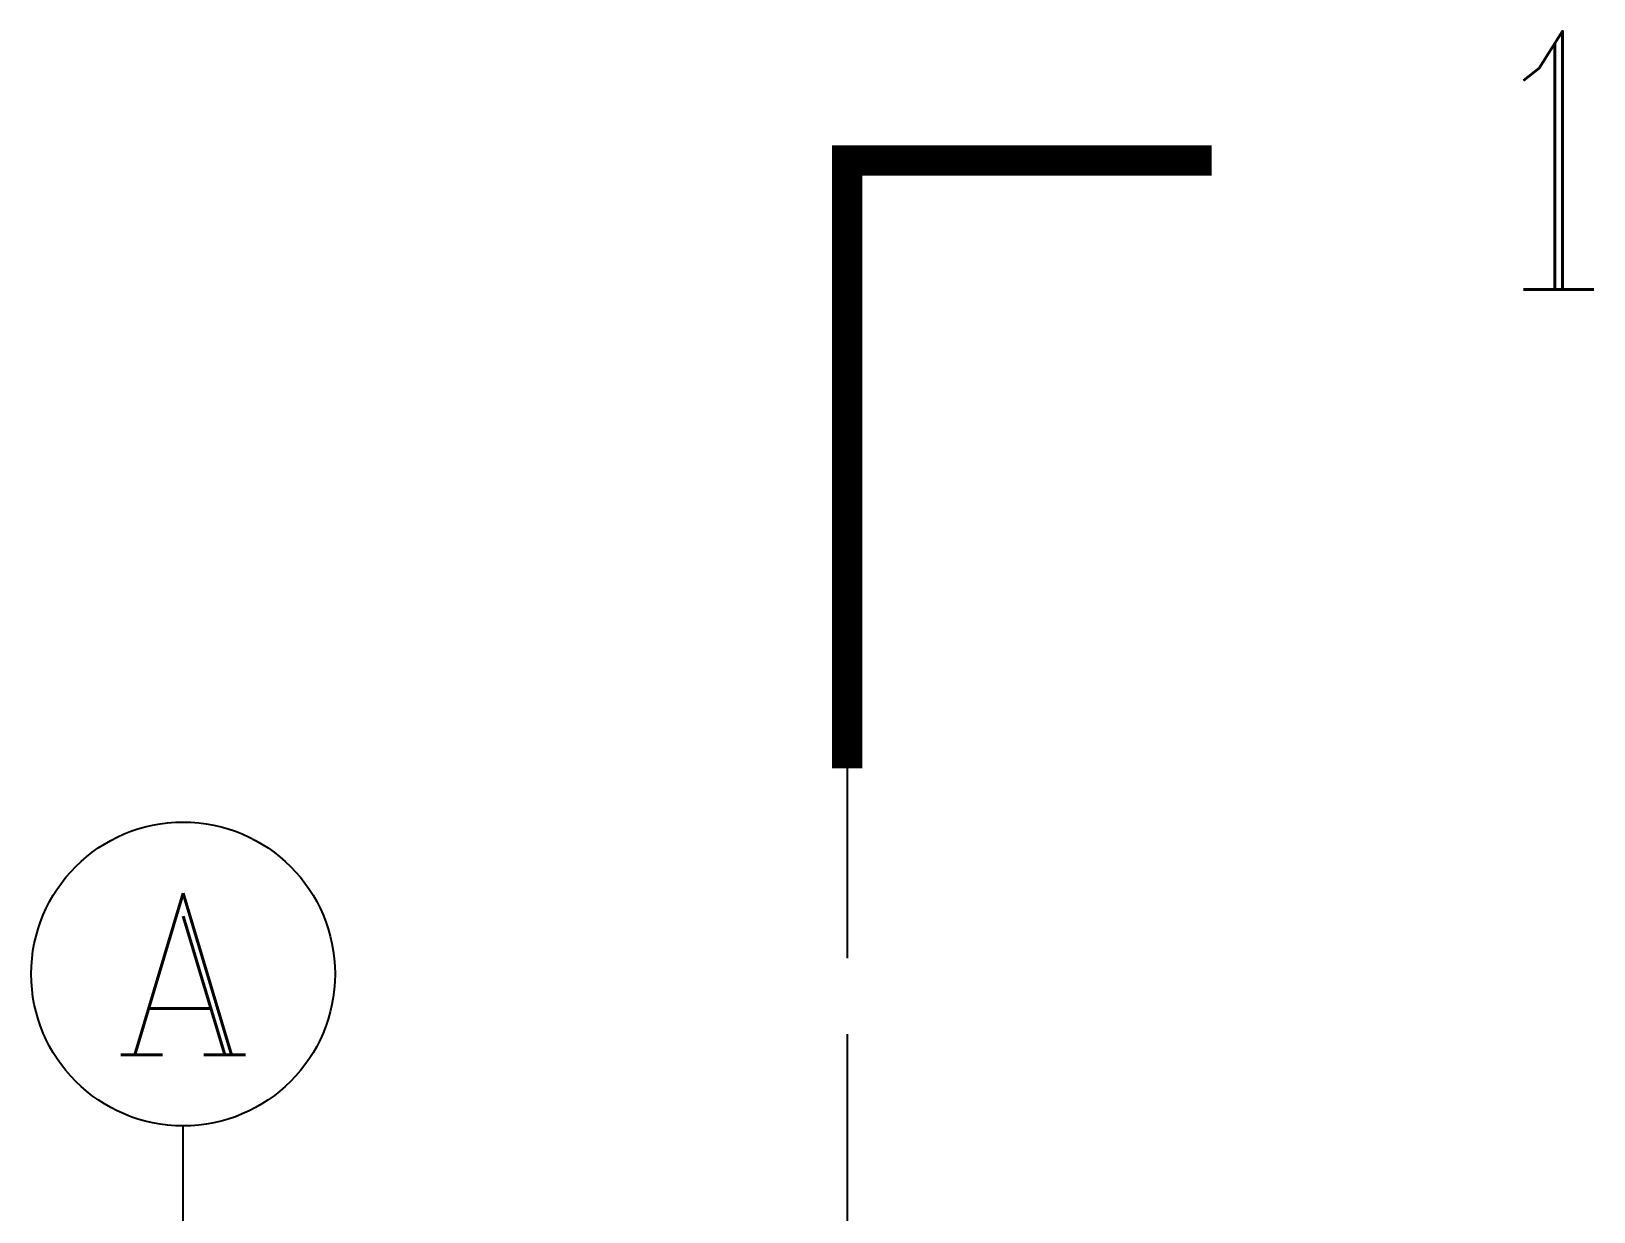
# Model space of a CAD drawing. Extents: x -1313754 to 847533, y 489853 to 941203.
# Drawn here: x -112654 to -110597, y 724646 to 726200 of the extents above; entities that cross this region are included whole.
import ezdxf
from ezdxf.enums import TextEntityAlignment as Align

# ---------------------------------------------------------------- set-up
doc = ezdxf.new("R2010")
doc.units = 0
doc.header["$LTSCALE"] = 1000
doc.header["$MEASUREMENT"] = 0
doc.linetypes.add('DASH', pattern=[0.35, 0.25, -0.1])
doc.linetypes.add('DOTE', pattern=[2.42, 2, -0.2, 0.02, -0.2])
for name, color, linetype in [('A-AXIS-D', 1, 'Continuous'), ('A-AXIS-DOTE', 14, 'DOTE'), ('A-AXIS-SYMB', 3, 'Continuous'), ('A-LIN-V', 9, 'Continuous'), ('AS-WALL', 40, 'Continuous'), ('PUB_TEXT', 7, 'Continuous')]:
    doc.layers.add(name, color=color, linetype=linetype)
doc.styles.add('_TCH_AXIS', font='COMPLEX', dxfattribs={"bigfont": 'GBCBIG'})
doc.styles.add('_TCH_LABEL', font='COMPLEX', dxfattribs={"bigfont": 'GBCBIG'})

# ---------------------------------------------------------------- blocks, each defined once
blk = doc.blocks.new('dote')
at = {"layer": 'A-AXIS-D'}
blk.add_circle((108282.2, -79860.8), 200, dxfattribs=at)
at = {"layer": 'A-AXIS-DOTE'}
blk.add_line((108282.2, -97318.5), (108282.2, -80060.8), dxfattribs=at)
at = {"layer": 'PUB_TEXT', "style": '_TCH_AXIS'}
blk.add_text('A', height=212.6, dxfattribs=at).set_placement((108191.1, -79967.1), (108373.3, -79967.1), align=Align.FIT)
blk = doc.blocks.new('42342343')
at = {"layer": 'A-AXIS-SYMB', "linetype": 'DASH'}
blk.add_line((-111580, 623480), (-111580, 605820), dxfattribs=at)
at = {"layer": 'A-AXIS-SYMB', "const_width": 40}
blk.add_lwpolyline([(-111100, 624280), (-111580, 624280), (-111580, 623480)], dxfattribs=at)
at = {"layer": 'PUB_TEXT', "style": '_TCH_LABEL', "width": 0.705882}
blk.add_text('1', height=340, dxfattribs=at).set_placement((-110751.4, 624110))

msp = doc.modelspace()

# ---------------------------------------------------------------- block references
at = {"layer": 'A-LIN-V'}
msp.add_blockref('42342343', (0, 101750), dxfattribs=at)
at = {"layer": 'AS-WALL'}
msp.add_blockref('dote', (-220736.4, 804820), dxfattribs=at)

doc.saveas('drawing.dxf')
